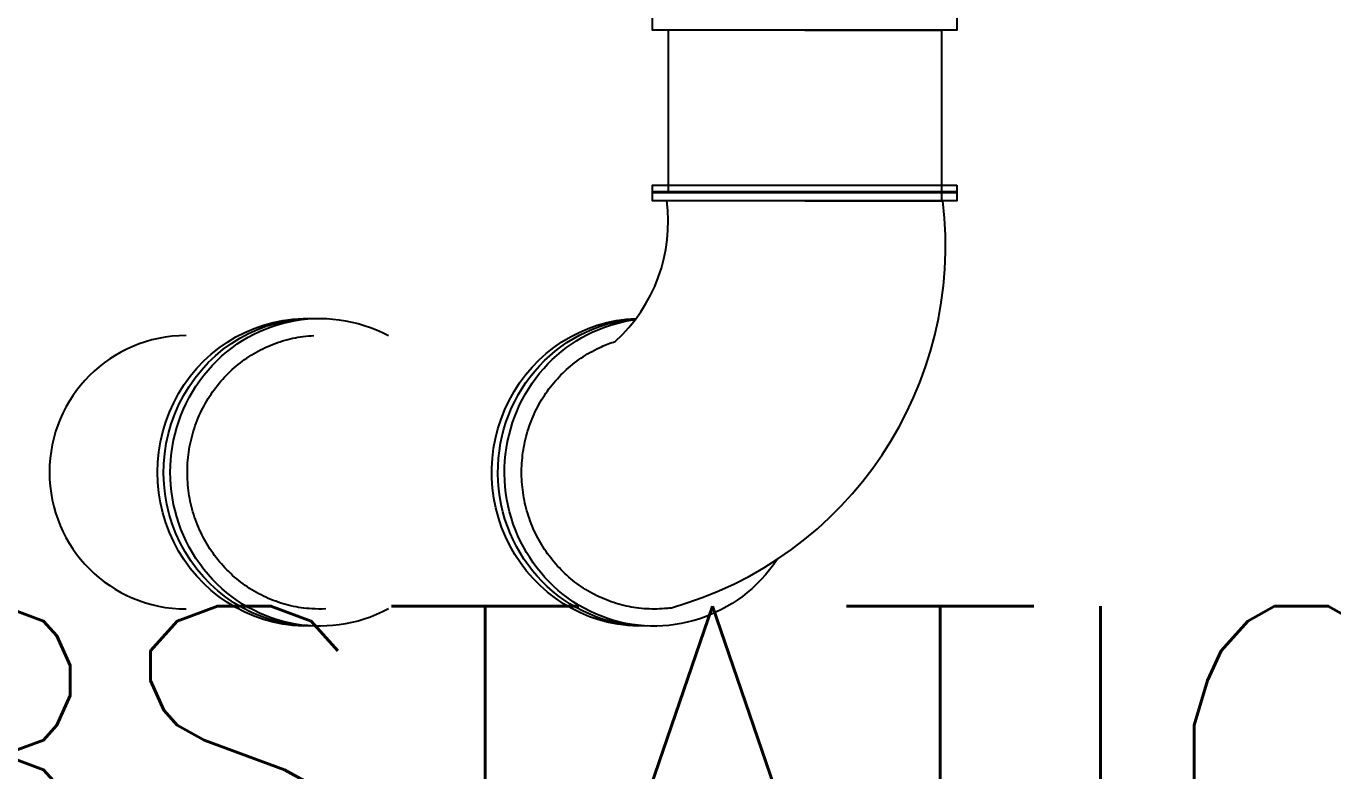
# Model space of a CAD drawing. Header units: inches. Extents: x 25480 to 951550, y -607927 to 1377809.
# Drawn here: x 499298 to 502646, y 350192 to 352099 of the extents above; entities that cross this region are included whole.
import ezdxf

# ---------------------------------------------------------------- set-up
doc = ezdxf.new("R2010")
doc.units = ezdxf.units.IN
doc.header["$MEASUREMENT"] = 0
doc.linetypes.add('HIDDEN', pattern=[0.375, 0.25, -0.125])
doc.layers.add('M-X-BKGD', color=8, linetype='Continuous')
doc.styles.add('SIMPLEX', font='simplex.shx')

msp = doc.modelspace()

# ---------------------------------------------------------------- linework, layer by layer
at = {"layer": 'M-X-BKGD', "color": 8, "linetype": 'Continuous', "ltscale": 10}
for p, q in [((500943.2, 352089.5), (500943.2, 351675.2)), ((501643.2, 352089.5), (501643.2, 351652.3))]:
    msp.add_line(p, q, dxfattribs=at)
at = {"layer": 'M-X-BKGD', "color": 8}
msp.add_line((501293.2, 352089.5), (500943.2, 352089.5), dxfattribs=at)
at = {"layer": 'M-X-BKGD', "color": 8, "linetype": 'Continuous'}
for p, q in [((501293.2, 352089.5), (501643.2, 352089.5)), ((501293.2, 351652.3), (501643.2, 351652.3))]:
    msp.add_line(p, q, dxfattribs=at)
at = {"layer": 'M-X-BKGD', "color": 8, "linetype": 'HIDDEN', "ltscale": 3.5}
msp.add_line((501683.2, 351675.2), (500903.2, 351675.2), dxfattribs=at)
at = {"layer": 'M-X-BKGD', "color": 8, "linetype": 'Continuous', "ltscale": 3.5}
msp.add_line((501683.2, 351672.3), (500903.2, 351672.3), dxfattribs=at)
for points in [[(501683.2, 352129.5), (501683.2, 352089.5), (500903.2, 352089.5), (500903.2, 352129.5)], [(501683.2, 351692.3), (501683.2, 351652.3), (500903.2, 351652.3), (500903.2, 351692.3)]]:
    msp.add_lwpolyline(points, close=True, dxfattribs=at)
at = {"layer": 'M-X-BKGD', "color": 8, "linetype": 'Continuous', "ltscale": 10}
for centre, radius, start, end in [((500530.1, 351597.9), 413, 312.2097, 7.5655), ((500691.7, 351536.4), 962.1, 285.5043, 6.9209)]:
    msp.add_arc(centre, radius, start, end, dxfattribs=at)
at = {"layer": 'M-X-BKGD', "color": 8}
msp.add_arc((499707.9, 350956.9), 350, 90, 270, dxfattribs=at)
at = {"layer": 'M-X-BKGD', "color": 8, "linetype": 'Continuous', "ltscale": 3.5, "extrusion": (0, 0, -1)}
for centre, major_axis, start_param, end_param in [((500050.4, 350956.9), (0, 394), 2.664277, 6.760501), ((500017.7, 350956.9), (0, 394), 3.098894, 6.325884), ((500033.3, 350956.9), (0, 394), 3.098894, 6.305507), ((500874.2, 350956.9), (0, 394), 3.098894, 6.248915), ((500889.8, 350956.9), (0, -394), -0.042699, 3.064696), ((500906.9, 350956.9), (0, -394), -0.969046, 3.01597)]:
    msp.add_ellipse(centre, major_axis=major_axis, ratio=0.971603, start_param=start_param, end_param=end_param, dxfattribs=at)
at = {"layer": 'M-X-BKGD', "color": 8, "linetype": 'Continuous', "ltscale": 3.5}
msp.add_open_spline([(500065.7, 350606.9), (500053.8, 350606.4), (500041.9, 350606.5), (500012, 350608.3), (499994.1, 350610.9), (499959, 350619), (499941.7, 350624.5), (499908.2, 350638.3), (499892, 350646.5), (499861.1, 350665.6), (499846.3, 350676.5), (499818.6, 350700.4), (499805.7, 350713.6), (499782.1, 350741.8), (499771.3, 350756.9), (499752.3, 350788.7), (499744, 350805.4), (499730.1, 350840), (499724.5, 350857.8), (499716.2, 350894.3), (499713.4, 350912.8), (499710.8, 350950.2), (499710.9, 350969), (499714.1, 351006.3), (499717.1, 351024.8), (499726, 351061.1), (499731.9, 351078.8), (499746.3, 351113.2), (499754.8, 351129.7), (499774.2, 351161.2), (499785.2, 351176.2), (499809.3, 351204.1), (499822.4, 351217), (499850.4, 351240.5), (499865.3, 351251.1), (499896.5, 351269.7), (499912.8, 351277.7), (499946.5, 351291), (499963.9, 351296.2), (499999.1, 351303.8), (500017, 351306.1), (500035, 351306.9), (500035, 351306.9), (500035, 351306.9)], degree=3, knots=[-0.045423, -0.045423, -0.045423, -0.045423, 0.060402, 0.060402, 0.220175, 0.220175, 0.379948, 0.379948, 0.539721, 0.539721, 0.699494, 0.699494, 0.859267, 0.859267, 1.01904, 1.01904, 1.178813, 1.178813, 1.338586, 1.338586, 1.498359, 1.498359, 1.658132, 1.658132, 1.817905, 1.817905, 1.977678, 1.977678, 2.137451, 2.137451, 2.297224, 2.297224, 2.456997, 2.456997, 2.61677, 2.61677, 2.776543, 2.776543, 2.936316, 2.936316, 3.096089, 3.096089, 3.096142, 3.096142, 3.096142, 3.096142], dxfattribs=at)
at = {"layer": 'M-X-BKGD', "color": 8}
msp.add_open_spline([(500948.9, 350609.3), (500944, 350608.6), (500939, 350608.1), (500916.5, 350606.2), (500898.9, 350606.2), (500863.8, 350608.9), (500846.3, 350611.7), (500812.1, 350620), (500795.2, 350625.6), (500762.6, 350639.3), (500746.8, 350647.5), (500716.6, 350666.3), (500702.2, 350676.9), (500675.2, 350700.4), (500662.5, 350713.2), (500639.3, 350740.8), (500628.8, 350755.5), (500610, 350786.5), (500601.8, 350802.8), (500587.9, 350836.4), (500582.2, 350853.8), (500573.6, 350889.3), (500570.6, 350907.4), (500567.4, 350943.9), (500567.2, 350962.3), (500569.6, 350998.8), (500572.2, 351017), (500580.1, 351052.7), (500585.4, 351070.2), (500598.6, 351104.2), (500606.4, 351120.6), (500624.5, 351152), (500634.8, 351167), (500657.4, 351195), (500669.8, 351208.2), (500696.3, 351232.2), (500710.5, 351243.2), (500740.3, 351262.7), (500755.9, 351271.2), (500783.7, 351283.7), (500795.6, 351288.2), (500807.6, 351292)], degree=3, knots=[-0.124775, -0.124775, -0.124775, -0.124775, -0.0806, -0.0806, 0.075632, 0.075632, 0.231864, 0.231864, 0.388096, 0.388096, 0.544328, 0.544328, 0.70056, 0.70056, 0.856791, 0.856791, 1.013023, 1.013023, 1.169255, 1.169255, 1.325487, 1.325487, 1.481719, 1.481719, 1.637951, 1.637951, 1.794182, 1.794182, 1.950414, 1.950414, 2.106646, 2.106646, 2.262878, 2.262878, 2.41911, 2.41911, 2.575342, 2.575342, 2.731573, 2.731573, 2.843678, 2.843678, 2.843678, 2.843678], dxfattribs=at)

# ---------------------------------------------------------------- texts
at = {"layer": 'M-X-BKGD', "color": 8, "style": 'SIMPLEX'}
msp.add_text('SUBSTATION', height=800, dxfattribs=at).set_placement((497354.1, 349814.1))

doc.saveas('drawing.dxf')
